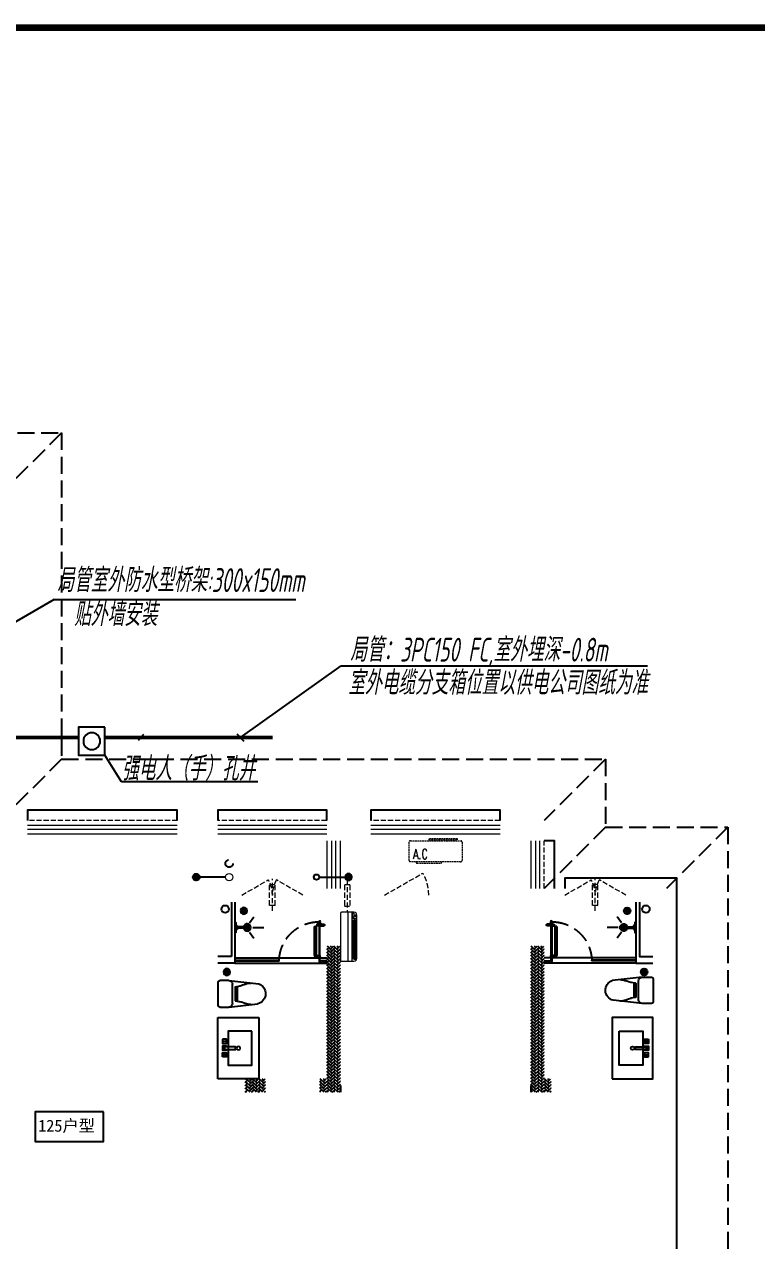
# Model space of a CAD drawing. Extents: x 3443499 to 7125205, y -1700016 to -264854.
# Drawn here: x 3565160 to 3575934, y -1015710 to -997820 of the extents above; entities that cross this region are included whole.
import ezdxf

# ---------------------------------------------------------------- set-up
doc = ezdxf.new("R2010")
doc.units = 0
doc.header["$LTSCALE"] = 1000
doc.header["$MEASUREMENT"] = 0
doc.linetypes.add('DASH', pattern=[0.35, 0.25, -0.1])
doc.linetypes.add('HIDDEN', pattern=[0.375, 0.25, -0.125])
doc.layers.get('0').update_dxf_attribs({"linetype": 'CONTINUOUS'})
for name, color, linetype in [('!!DIM-动力', 7, 'CONTINUOUS'), ('!!电气', 1, 'CONTINUOUS'), ('!校对', 2, 'CONTINUOUS'), ('DIM-照明', 7, 'CONTINUOUS'), ('IP-bath&kitchen-JOHNSON', 4, 'CONTINUOUS'), ('LVTRY', 252, 'CONTINUOUS'), ('P-bath&kitchen-JOHNSON', 4, 'CONTINUOUS'), ('VPIPE-中水', 122, 'CONTINUOUS'), ('VPIPE-凝结', 150, 'CONTINUOUS'), ('VPIPE-雨水', 4, 'DASH'), ('WIRE-动力', 7, 'CONTINUOUS'), ('保温', 6, 'CONTINUOUS'), ('卫生间', 6, 'CONTINUOUS'), ('看线', 185, 'CONTINUOUS')]:
    doc.layers.add(name, color=color, linetype=linetype)
for name, color, linetype, lineweight in [('VPIPE-废水', 31, 'TG_F', 18), ('WINDOW', 146, 'CONTINUOUS', 20), ('图框', 147, 'CONTINUOUS', 20), ('平面-栏杆', 56, 'CONTINUOUS', 15), ('平面-看线', 252, 'CONTINUOUS', 15), ('平面-空调室内机', 176, 'CONTINUOUS', 9), ('平面-空调预留孔', 252, 'CONTINUOUS', 15)]:
    doc.layers.add(name, color=color, linetype=linetype, lineweight=lineweight)
doc.styles.add('_TCH_DIM', font='SIMPLEX', dxfattribs={"bigfont": 'GBCBIG'})
doc.styles.add('HZTXT', font='gbeitc.shx', dxfattribs={"width": 0.8, "height": 400, "bigfont": 'hztxt.shx'})
doc.styles.add('TG_LINETYPE', font='SIMPLEX', dxfattribs={"width": 0.8, "height": 3, "bigfont": 'HZTXT'})
doc.styles.add('黑体', font='simhei.ttf')
doc.linetypes.add('TG_F', pattern='A,2,-0.3,["F",TG_LINETYPE,S=0.1,R=0,X=-0.23,Y=-0.15],0', length=2.3)
pattern_1 = [(45, (-1020960.394, -343310.663), (0, 47.4157523), [100.584, -33.528]), (135, (-1020936.686, -343286.955), (3e-15, 47.4157523), [100.584, -33.528])]
pattern_2 = [(45, (-1021060.394, -345260.66), (0, 47.4157523), [100.584, -33.528]), (135, (-1021036.686, -345236.954), (3e-15, 47.4157523), [100.584, -33.528])]
pattern_3 = [(45, (-1017960.394, -343310.663), (0, 47.4157523), [100.584, -33.528]), (135, (-1017936.686, -343286.955), (3e-15, 47.4157523), [100.584, -33.528])]
pattern_4 = [(45, (-1017760.394, -345260.66), (0, 47.4157523), [100.584, -33.528]), (135, (-1017736.686, -345236.954), (3e-15, 47.4157523), [100.584, -33.528])]
pattern_5 = [(45, (-1016860.394, -345260.66), (0, 47.4157523), [100.584, -33.528]), (135, (-1016836.686, -345236.954), (3e-15, 47.4157523), [100.584, -33.528])]
pattern_6 = [(45, (-1012960.295, -343660.66), (0, 47.4157523), [100.584, -33.528]), (135, (-1012936.587, -343636.954), (3e-15, 47.4157523), [100.584, -33.528])]
pattern_7 = [(45, (-1012960.393, -342660.66), (0, 47.4157523), [100.584, -33.528]), (135, (-1012936.685, -342636.954), (3e-15, 47.4157523), [100.584, -33.528])]
pattern_8 = [(45, (-503782.47, -516048.46), (0, 47.4157523), [100.584, -33.528]), (135, (-503758.762, -516024.753), (3e-15, 47.4157523), [100.584, -33.528])]
pattern_9 = [(90, (-503782.47, -516048.461), (-16.49778, 1e-15), [9.525, -19.05]), (210, (-503782.47, -516048.461), (8.24889, -14.2874966), [9.525, -19.05]), (150, (-503782.47, -516038.936), (-8.24889, -14.2874966), [9.525, -19.05])]
pattern_10 = [(90, (-503782.47, -517398.46), (-16.49778, 1e-15), [9.525, -19.05]), (210, (-503782.47, -517398.46), (8.24889, -14.2874966), [9.525, -19.05]), (150, (-503782.47, -517388.935), (-8.24889, -14.2874966), [9.525, -19.05])]
pattern_11 = [(90, (-503782.47, -518598.46), (-16.49778, 1e-15), [9.525, -19.05]), (210, (-503782.47, -518598.46), (8.24889, -14.2874966), [9.525, -19.05]), (150, (-503782.47, -518588.935), (-8.24889, -14.2874966), [9.525, -19.05])]

# ---------------------------------------------------------------- blocks, each defined once
blk = doc.blocks.new('rrrrrrrrrrrra')
at = {"color": 8}
for p, q in [((-112, 459), (-112, 324)), ((253, 484), (-87, 484)), ((278, 324), (278, 459)), ((-112, 324), (-64, -103)), ((-59, 271), (224, 271)), ((-21, 232), (-34, 154)), ((191, 200), (-26, 200)), ((186, 232), (-21, 232)), ((186, 232), (199, 154)), ((278, 324), (228, -116))]:
    blk.add_line(p, q, dxfattribs=at)
for centre, radius, start, end in [((-87, 459), 25, 90, 180), ((253, 459), 25, 0, 90), ((-59, 324), 53.3, 180, 270), ((224, 324), 53.3, 270, 0), ((149, -3), 224, 158.5202, 180), ((-323, 210), 294, 333.5369, 351.4828), ((488, 210), 294, 188.5172, 206.4631), ((16, -3), 224, 0, 21.4798), ((84, -64), 153, 195.0773, 340.1181)]:
    blk.add_arc(centre, radius, start, end, dxfattribs=at)
blk = doc.blocks.new('A$C1E0F638F')
for points in [[(500, 435), (500, 85), (0, 85), (0, 435)], [(270, 30), (230, 30), (230, 195), (270, 195)], [(120, 0), (180, 0), (180, 60), (120, 60)], [(147, 55), (153, 55), (153, 5), (147, 5)], [(230, 30), (270, 30), (270, 10), (230, 10)], [(380, 0), (320, 0), (320, 60), (380, 60)], [(353, 55), (347, 55), (347, 5), (353, 5)]]:
    blk.add_lwpolyline(points, close=True)
blk.add_lwpolyline([(270, 60), (280, 60), (280, 0), (220, 0), (220, 60), (230, 60)])
blk.add_circle((250, 236), 26)
blk = doc.blocks.new('$lvtry$00000171')
for p, q in [((-74, 11), (-11, 74)), ((-70, -27), (27, 70)), ((-53, -53), (53, 53)), ((-27, -70), (70, 27)), ((11, -74), (74, -11))]:
    blk.add_line(p, q)
blk.add_circle((0, 0), 75)
blk.add_point((0, 0))
blk = doc.blocks.new('A$C5DCB2F21')
at = {"layer": 'IP-bath&kitchen-JOHNSON', "color": 8}
for p, q in [((74, 0), (-74, 0)), ((-10, -174), (-10, -49)), ((11, -174), (11, -49)), ((-68, -213), (-158, -275)), ((0, -261), (0, -425)), ((68, -213), (158, -275))]:
    blk.add_line(p, q, dxfattribs=at)
blk.add_lwpolyline([(74, 0), (74, -16), (-74, -16), (-74, 0)], dxfattribs=at)
for points in [[(-26, -31, -0.364142), (-38, -16, -0.020495)], [(-10, -49, 0.214893), (-26, -31, 7.649644)], [(11, -49, -0.21439), (26, -31, -7.649644)], [(26, -31, 0.364142), (38, -16, 0.020495)]]:
    blk.add_lwpolyline(points, format="xyb", dxfattribs=at)
blk.add_arc((0, -174), 10.5, 180, 0, dxfattribs=at)
for centre, major_axis, ratio, start_param, end_param in [((0, -181), (53.6, 0), 0.987577, 1.76809, 7.656688), ((0, -179), (-51, 0), 0.990052, -1.36297, 4.504563), ((0, -178), (-26.8, 0), 0.994812, -1.167677, 4.309269), ((-12, -165), (0, 1.43), 0.85, -1.570796, 4.712389), ((12, -165), (0, 1.43), 0.85, 4.712389, 10.995574), ((-12, -189), (0, 1.43), 0.85, 4.712389, 10.995574), ((12, -189), (0, 1.43), 0.85, 4.712389, 10.995574)]:
    blk.add_ellipse(centre, major_axis=major_axis, ratio=ratio, start_param=start_param, end_param=end_param, dxfattribs=at)
blk = doc.blocks.new('GDGDRGDGRD')
blk.add_hatch(color=252).paths.add_polyline_path([(491782, 524769), (491781, 524772), (491773, 524768), (491774, 524766)])
at = {"color": 252}
for p, q in [((491771, 524768), (491783, 524773)), ((491772, 524768), (491772, 524768)), ((491772, 524768), (491774, 524765)), ((491783, 524761), (491772, 524761)), ((491783, 524760), (491772, 524760)), ((491772, 524752), (491774, 524751)), ((491774, 524751), (491772, 524751)), ((491773, 524760), (491773, 524740)), ((491774, 524765), (491783, 524769)), ((491778, 524771), (491778, 524732)), ((491783, 524752), (491781, 524752)), ((491781, 524752), (491783, 524752)), ((491782, 524772), (491783, 524773)), ((491782, 524772), (491783, 524769)), ((491783, 524760), (491783, 524739))]:
    blk.add_line(p, q, dxfattribs=at)
for centre, radius, start, end in [((491784, 524755), 13.5, 155.1524, 208.9779), ((491772, 524767), 1, 111.5266, 175.7652), ((491791, 524767), 20.5, 177.9915, 196.9003), ((491772, 524767), 0.5, 112.733, 178.0542), ((491791, 524767), 19.5, 177.4658, 196.2484), ((491786, 524755), 14.6, 161.8973, 193.7147), ((491781, 524753), 9.42, 188.0154, 204.2283), ((491772, 524749), 0.5, 208.9779, 24.2283), ((491772, 524754), 11.7, 335.4186, 349.5177), ((491783, 524749), 0.5, 155.4186, 330.1502), ((491783, 524772), 0.5, 340.7609, 112.533), ((491783, 524772), 1.17, 340.0401, 112.533), ((491804, 524765), 20.6, 160.0401, 190.8473), ((491807, 524764), 24, 160.7609, 187.0487), ((491772, 524755), 13.4, 330.1502, 25.0815), ((491771, 524755), 12.4, 343.9451, 21.3478)]:
    blk.add_arc(centre, radius, start, end, dxfattribs=at)
blk.add_open_spline([(491773, 524740), (491773, 524740), (491775, 524738), (491778, 524742), (491781, 524740), (491783, 524739)], degree=3, knots=[0, 0, 0, 0, 3.066329, 6.218313, 11.124135, 11.124135, 11.124135, 11.124135])
at = {"layer": 'IP-bath&kitchen-JOHNSON', "color": 252}
for p, q in [((490533, 524228), (491883, 524228)), ((490533, 524193), (491183, 524193)), ((490533, 524183), (491183, 524183)), ((491183, 524183), (491183, 524193)), ((491883, 524183), (491783, 524183)), ((491783, 524173), (491783, 524183)), ((490533, 524148), (491883, 524148)), ((491883, 524173), (491783, 524173))]:
    blk.add_line(p, q, dxfattribs=at)
for points in [[(490533, 525048), (490533, 524148), (490283, 524148)], [(490483, 525048), (490483, 524248), (490283, 524248)]]:
    blk.add_lwpolyline(points, dxfattribs=at)
at = {"layer": 'LVTRY', "color": 252}
blk.add_lwpolyline([(490883, 522448), (490283, 522448), (490283, 523348), (490883, 523348)], close=True, dxfattribs=at)
at = {"layer": 'P-bath&kitchen-JOHNSON', "color": 252}
for p, q in [((491735, 524723), (491735, 524697)), ((491767, 524723), (491735, 524723)), ((491772, 524735), (491779, 524735)), ((491772, 524706), (491772, 524735)), ((491775, 524735), (491778, 524733)), ((491775, 524716), (491775, 524735)), ((491775, 524725), (491775, 524706)), ((491778, 524718), (491778, 524733)), ((491778, 524718), (491778, 524708)), ((491779, 524735), (491781, 524734)), ((491779, 524733), (491779, 524735)), ((491781, 524733), (491781, 524734)), ((491789, 524723), (491843, 524723)), ((491794, 524735), (491797, 524735)), ((491794, 524735), (491794, 524706)), ((491797, 524735), (491799, 524733)), ((491797, 524735), (491797, 524718)), ((491797, 524706), (491797, 524723)), ((491799, 524708), (491799, 524733)), ((491820, 524697), (491820, 524723)), ((491699, 524687), (491699, 524271)), ((491699, 524687), (491725, 524687)), ((491725, 524687), (491725, 524271)), ((491767, 524697), (491735, 524697)), ((491772, 524706), (491779, 524706)), ((491775, 524706), (491778, 524708)), ((491779, 524708), (491779, 524706)), ((491779, 524706), (491781, 524707)), ((491781, 524708), (491781, 524707)), ((491789, 524697), (491843, 524697)), ((491794, 524706), (491797, 524706)), ((491797, 524706), (491799, 524708)), ((491699, 524271), (491725, 524271)), ((491735, 524235), (491735, 524261)), ((491735, 524261), (491767, 524261)), ((491735, 524235), (491767, 524235)), ((491769, 524263), (491767, 524261)), ((491767, 524261), (491767, 524235)), ((491769, 524233), (491767, 524235)), ((491769, 524263), (491769, 524233)), ((491772, 524263), (491769, 524263)), ((491772, 524233), (491769, 524233)), ((491772, 524263), (491772, 524233)), ((491784, 524263), (491786, 524263)), ((491784, 524233), (491784, 524263)), ((491784, 524233), (491786, 524233)), ((491786, 524233), (491786, 524263)), ((491786, 524263), (491788, 524261)), ((491788, 524235), (491788, 524261))]:
    blk.add_line(p, q, dxfattribs=at)
blk.add_lwpolyline([(491783, 524173), (491783, 524760), (491773, 524760), (491773, 524173)], close=True, dxfattribs=at)
at = {"layer": 'P-bath&kitchen-JOHNSON', "color": 252, "linetype": 'DASH'}
blk.add_arc((491769, 524171), 586, 89.7967, 179.3922, dxfattribs=at)
at = {"layer": 'P-bath&kitchen-JOHNSON', "color": 252}
blk.add_arc((491835, 524710), 15.3, 304.053, 55.9616, dxfattribs=at)
for centre, major_axis, start_param, end_param in [((491735, 524687), (0, 10.4), 0, 1.570796), ((491735, 524271), (0, 35.7), 1.570796, 3.141593), ((491735, 524271), (0, 10.4), 1.570796, 3.141593)]:
    blk.add_ellipse(centre, major_axis=major_axis, ratio=1, start_param=start_param, end_param=end_param, dxfattribs=at)
at = {"layer": 'IP-bath&kitchen-JOHNSON', "color": 252, "rotation": 90.008488524447}
blk.add_blockref('A$C5DCB2F21', (490533, 524673), dxfattribs=at)
at = {"layer": 'LVTRY', "color": 252, "xscale": -0.6666666667107826, "yscale": 0.6666666667107826}
for p in [(490663, 524918), (490413, 524018)]:
    blk.add_blockref('$lvtry$00000171', p, dxfattribs=at)
at = {"layer": 'LVTRY', "color": 252, "extrusion": (0, 0, -1), "xscale": -1, "zscale": -1, "rotation": 270}
blk.add_blockref('rrrrrrrrrrrra', (-490766, 523666), dxfattribs=at)
at = {"layer": 'LVTRY', "color": 252, "xscale": -1, "rotation": 270}
blk.add_blockref('A$C1E0F638F', (490347, 522649), dxfattribs=at)
blk = doc.blocks.new('135')
blk.add_hatch(color=256).paths.add_polyline_path([(5, 2), (4, -1), (-5, 2), (-4, 5)])
for p, q in [((-6, 19), (-3, 19)), ((-3, 19), (-6, 19)), ((-6, 3), (5, -2)), ((-6, 3), (-5, 3)), ((-5, 11), (-5, 31)), ((5, 11), (-5, 11)), ((5, 10), (-5, 10)), ((-5, 3), (-4, 6)), ((-4, 6), (5, 2)), ((0, 0), (0, 39)), ((6, 19), (3, 19)), ((3, 19), (6, 19)), ((4, -1), (5, 2)), ((5, 11), (5, 32)), ((4, -1), (6, -2))]:
    blk.add_line(p, q)
for centre, radius, start, end in [((6, 16), 13.5, 151.0147, 204.8403), ((13, 4), 20.5, 163.0924, 182.0012), ((-6, 4), 1, 184.2275, 248.4661), ((-5, 22), 0.5, 335.7643, 151.0147), ((4, 18), 9.42, 155.7643, 171.9773), ((9, 15), 14.6, 166.278, 198.0953), ((14, 4), 19.5, 163.7443, 182.5269), ((-5, 3), 0.5, 181.9385, 247.2597), ((5, 22), 0.5, 29.8425, 204.574), ((-6, 17), 11.7, 10.475, 24.574), ((-6, 15), 12.4, 338.6449, 16.0476), ((29, 7), 24, 172.9439, 199.2318), ((-6, 16), 13.4, 334.9111, 29.8425), ((26, 6), 20.6, 169.1454, 199.9526), ((6, -1), 1.17, 247.4597, 19.9526), ((6, -1), 0.5, 247.4597, 19.2318)]:
    blk.add_arc(centre, radius, start, end)
blk.add_open_spline([(-5, 31), (-4, 31), (-2, 33), (1, 29), (3, 31), (5, 32)], degree=3, knots=[0, 0, 0, 0, 3.066329, 6.218313, 11.124135, 11.124135, 11.124135, 11.124135])
blk = doc.blocks.new('FSFSFSFS')
at = {"color": 252}
for p, q in [((496253, 524926), (496295, 524968)), ((496256, 524900), (496321, 524965)), ((496267, 524883), (496338, 524954)), ((496284, 524872), (496349, 524937)), ((496309, 524869), (496352, 524911)), ((496503, 524026), (496545, 524068)), ((496506, 524000), (496571, 524065)), ((496517, 523983), (496588, 524054)), ((496534, 523972), (496599, 524037)), ((496559, 523969), (496602, 524011)), ((496523, 523893), (496083, 523843)), ((496470, 523557), (496470, 523840)), ((496523, 523893), (496657, 523893)), ((496682, 523868), (496682, 523528)), ((496431, 523802), (496352, 523815)), ((496399, 523807), (496399, 523590)), ((496431, 523802), (496431, 523595)), ((496523, 523503), (496095, 523552)), ((496431, 523595), (496352, 523582)), ((496657, 523503), (496523, 523503))]:
    blk.add_line(p, q, dxfattribs=at)
for points in [[(496182, 523148), (496532, 523148), (496532, 522649), (496182, 522649)], [(496617, 523029), (496617, 522969), (496557, 522969), (496557, 523029)], [(496562, 523002), (496562, 522996), (496612, 522996), (496612, 523002)], [(496587, 522919), (496587, 522879), (496422, 522879), (496422, 522919)], [(496617, 522769), (496617, 522829), (496557, 522829), (496557, 522769)], [(496562, 522796), (496562, 522802), (496612, 522802), (496612, 522796)], [(496587, 522879), (496587, 522919), (496607, 522919), (496607, 522879)]]:
    blk.add_lwpolyline(points, close=True, dxfattribs=at)
blk.add_lwpolyline([(496557, 522919), (496557, 522929), (496617, 522929), (496617, 522869), (496557, 522869), (496557, 522879)], dxfattribs=at)
blk.add_circle((496381, 522899), 26, dxfattribs=at)
for centre, radius, start, end in [((496135, 523700), 153, 109.8819, 254.9227), ((496195, 523632), 224, 68.5202, 90), ((496408, 524103), 294, 243.5369, 261.4828), ((496523, 523840), 53.3, 90, 180), ((496657, 523868), 25, 0, 90), ((496195, 523765), 224, 270, 291.4798), ((496408, 523293), 294, 98.5172, 116.4631), ((496523, 523557), 53.3, 180, 270), ((496657, 523528), 25, 270, 0)]:
    blk.add_arc(centre, radius, start, end, dxfattribs=at)
for centre, major_axis, start_param, end_param in [((496302, 524918), (35.4, 35.4), 5.497787, 11.780972), ((496552, 524018), (-35.4, 35.4), 3.926991, 10.210176)]:
    blk.add_ellipse(centre, major_axis=major_axis, ratio=1, start_param=start_param, end_param=end_param, dxfattribs=at)
for p in [(496302, 524918), (496552, 524018)]:
    blk.add_point(p, dxfattribs=at)
at = {"layer": 'IP-bath&kitchen-JOHNSON', "color": 252}
for p, q in [((496432, 525048), (496432, 524148)), ((496482, 525048), (496482, 524248)), ((496219, 524742), (496157, 524831)), ((496432, 524747), (496432, 524600)), ((496171, 524673), (496008, 524673)), ((496219, 524605), (496157, 524516)), ((496259, 524684), (496383, 524684)), ((496259, 524663), (496383, 524663)), ((496432, 524228), (495082, 524228)), ((495082, 524183), (495182, 524183)), ((495182, 524173), (495182, 524183)), ((496432, 524193), (495782, 524193)), ((495782, 524183), (495782, 524193)), ((496432, 524183), (495782, 524183)), ((496482, 524248), (496682, 524248)), ((495082, 524173), (495182, 524173)), ((496432, 524148), (495082, 524148)), ((496432, 524148), (496682, 524148))]:
    blk.add_line(p, q, dxfattribs=at)
blk.add_lwpolyline([(496432, 524747), (496417, 524747), (496417, 524600), (496432, 524600)], dxfattribs=at)
for points in [[(496383, 524684, 0.21439), (496402, 524700, 7.649644)], [(496383, 524663, -0.214893), (496402, 524647, -7.649644)], [(496402, 524700, -0.364142), (496417, 524711, -0.020495)], [(496402, 524647, 0.364142), (496417, 524636, 0.020495)]]:
    blk.add_lwpolyline(points, format="xyb", dxfattribs=at)
blk.add_arc((496259, 524674), 10.5, 89.9915, 269.9915, dxfattribs=at)
at = {"layer": 'IP-bath&kitchen-JOHNSON', "color": 252, "extrusion": (0, 0, -1)}
for centre, major_axis, ratio, start_param, end_param in [((496251, 524674), (0, 53.6), 0.987577, 1.76809, 7.656688), ((496254, 524674), (0, 51), 0.990052, 1.778622, 7.646156), ((496255, 524674), (0, 26.8), 0.994812, 1.973916, 7.450862), ((496243, 524686), (-1.43, 0), 0.85, 4.712389, 10.995574), ((496243, 524661), (-1.43, 0), 0.85, 4.712389, 10.995574), ((496268, 524686), (-1.43, 0), 0.85, 4.712389, 10.995574), ((496268, 524661), (-1.43, 0), 0.85, 4.712389, 10.995574)]:
    blk.add_ellipse(centre, major_axis=major_axis, ratio=ratio, start_param=start_param, end_param=end_param, dxfattribs=at)
at = {"layer": 'LVTRY', "color": 252}
for p, q in [((495176, 524723), (495121, 524723)), ((495145, 524697), (495145, 524723)), ((495168, 524735), (495166, 524733)), ((495166, 524708), (495166, 524733)), ((495171, 524735), (495168, 524735)), ((495168, 524735), (495168, 524718)), ((495168, 524706), (495168, 524723)), ((495171, 524735), (495171, 524706)), ((495186, 524735), (495184, 524734)), ((495184, 524733), (495184, 524734)), ((495192, 524735), (495186, 524735)), ((495186, 524733), (495186, 524735)), ((495190, 524735), (495187, 524733)), ((495187, 524718), (495187, 524733)), ((495187, 524718), (495187, 524708)), ((495190, 524716), (495190, 524735)), ((495190, 524725), (495190, 524706)), ((495192, 524706), (495192, 524735)), ((495198, 524723), (495230, 524723)), ((495230, 524723), (495230, 524697)), ((495176, 524697), (495121, 524697)), ((495168, 524706), (495166, 524708)), ((495171, 524706), (495168, 524706)), ((495184, 524708), (495184, 524707)), ((495186, 524706), (495184, 524707)), ((495186, 524708), (495186, 524706)), ((495192, 524706), (495186, 524706)), ((495190, 524706), (495187, 524708)), ((495198, 524697), (495230, 524697)), ((495240, 524687), (495240, 524271)), ((495265, 524687), (495240, 524687)), ((495265, 524687), (495265, 524271)), ((495179, 524263), (495177, 524261)), ((495177, 524235), (495177, 524261)), ((495179, 524233), (495179, 524263)), ((495181, 524263), (495179, 524263)), ((495181, 524233), (495179, 524233)), ((495181, 524233), (495181, 524263)), ((495193, 524263), (495196, 524263)), ((495193, 524263), (495193, 524233)), ((495193, 524233), (495196, 524233)), ((495196, 524263), (495196, 524233)), ((495196, 524263), (495198, 524261)), ((495196, 524233), (495198, 524235)), ((495198, 524261), (495198, 524235)), ((495230, 524261), (495198, 524261)), ((495230, 524235), (495198, 524235)), ((495230, 524235), (495230, 524261)), ((495265, 524271), (495240, 524271)), ((496682, 523348), (496082, 523348)), ((496082, 523348), (496082, 522448)), ((496682, 522448), (496682, 523348)), ((496082, 522448), (496682, 522448))]:
    blk.add_line(p, q, dxfattribs=at)
blk.add_lwpolyline([(495182, 524173), (495182, 524760), (495192, 524760), (495192, 524173)], close=True, dxfattribs=at)
blk.add_arc((495130, 524710), 15.3, 124.0384, 235.947, dxfattribs=at)
at = {"layer": 'LVTRY', "color": 252, "extrusion": (0, 0, -1)}
for centre, major_axis, start_param, end_param in [((495230, 524687), (7.33, 7.33), -0.78527, 0.785526), ((495230, 524271), (7.33, 7.33), 0.785526, 2.356322), ((495230, 524271), (-25.3, 25.3), 2.356322, 3.927118)]:
    blk.add_ellipse(centre, major_axis=major_axis, ratio=1, start_param=start_param, end_param=end_param, dxfattribs=at)
at = {"layer": 'P-bath&kitchen-JOHNSON', "color": 252, "linetype": 'DASH'}
blk.add_arc((495196, 524171), 586, 0.6078, 90.2033, dxfattribs=at)
at = {"layer": 'LVTRY', "color": 252, "rotation": 180.0073149038002}
blk.add_blockref('135', (495187, 524771), dxfattribs=at)
blk = doc.blocks.new('A$C001338C2')
at = {"color": 8}
for p, q in [((0, 249), (0, 22)), ((845, 304), (55, 304)), ((109, 215), (109, 304)), ((900, 22), (900, 249)), ((22, 0), (878, 0))]:
    blk.add_line(p, q, dxfattribs=at)
at = {"color": 8, "lineweight": 5}
for p, q in [((865, 279), (144, 279)), ((144, 279), (144, 266)), ((387, 279), (144, 279)), ((144, 279), (144, 253)), ((144, 266), (865, 266)), ((144, 240), (144, 253)), ((144, 253), (865, 253)), ((865, 240), (144, 240)), ((387, 240), (387, 279)), ((622, 240), (387, 240)), ((865, 279), (622, 279)), ((622, 279), (622, 240)), ((865, 253), (865, 279)), ((865, 266), (865, 240)), ((900, 215), (0, 215)), ((900, 143), (0, 143))]:
    blk.add_line(p, q, dxfattribs=at)
at = {"color": 8}
for points in [[(89, 226), (22, 226, -0.414214), (17, 232), (17, 243, -0.414214), (22, 249), (89, 249, -0.414214), (95, 243), (95, 232, -0.414214)], [(73, 275), (57, 275, -0.414214), (51, 281), (51, 283, -0.414214), (57, 289), (73, 289, -0.414214), (79, 283), (79, 281, -0.414214)]]:
    blk.add_lwpolyline(points, format="xyb", close=True, dxfattribs=at)
for centre, radius, start, end in [((55, 249), 55, 90, 180), ((845, 249), 55, 360, 90), ((22, 22), 22, 180, 270), ((878, 22), 22, 270, 360)]:
    blk.add_arc(centre, radius, start, end, dxfattribs=at)
blk = doc.blocks.new('dongkong')
at = {"layer": '平面-空调预留孔', "color": 8, "linetype": 'HIDDEN', "ltscale": 0.3}
for p, q in [((-603836, 210821), (-603836, 210511)), ((-603836, 210821), (-603756, 210821)), ((-603796, 210900), (-603796, 210431)), ((-603756, 210821), (-603756, 210511))]:
    blk.add_line(p, q, dxfattribs=at)
blk.add_lwpolyline([(-603756, 210511), (-603836, 210511)], dxfattribs=at)
blk = doc.blocks.new('A$C263B1184')
at = {"layer": '保温', "linetype": 'ByBlock', "ltscale": 10}
h = blk.add_hatch(dxfattribs=at)
h.set_pattern_fill('AR-HBONE', color=251, scale=55)
h.set_pattern_definition(pattern_7)
h.paths.add_polyline_path([(-3700, 8800), (-3700, 9000), (-3900, 9000), (-3900, 8800)])
h = blk.add_hatch(dxfattribs=at)
h.set_pattern_fill('AR-HBONE', color=251, scale=55)
h.set_pattern_definition(pattern_8)
h.paths.add_polyline_path([(-1200, 8250), (-1200, 9050), (-1400, 9050), (-1400, 8250)])
h = blk.add_hatch(dxfattribs=at)
h.set_pattern_fill('AR-HBONE', color=251, scale=55)
h.set_pattern_definition(pattern_8)
h.paths.add_polyline_path([(1400, 8250), (1400, 9050), (1600, 9050), (1600, 8250)])
h = blk.add_hatch(dxfattribs=at)
h.set_pattern_fill('AR-HBONE', color=251, scale=55)
h.set_pattern_definition(pattern_7)
h.paths.add_polyline_path([(3900, 8800), (3900, 9000), (4100, 9000), (4100, 8800)])
h = blk.add_hatch(dxfattribs=at)
h.set_pattern_fill('AR-HBONE', color=251, scale=55)
h.set_pattern_definition(pattern_1)
h.paths.add_polyline_path([(-11700, 6200), (-11700, 8350), (-11900, 8350), (-11900, 6200)])
h = blk.add_hatch(dxfattribs=at)
h.set_pattern_fill('AR-HBONE', color=251, scale=55)
h.set_pattern_definition(pattern_3)
h.paths.add_polyline_path([(-8700, 6200), (-8700, 8350), (-8900, 8350), (-8900, 6200)])
h = blk.add_hatch(dxfattribs=at)
h.set_pattern_fill('AR-HBONE', color=251, scale=55)
h.set_pattern_definition(pattern_3)
h.paths.add_polyline_path([(8900, 6200), (8900, 8350), (9100, 8350), (9100, 6200)])
h = blk.add_hatch(dxfattribs=at)
h.set_pattern_fill('AR-HBONE', color=251, scale=55)
h.set_pattern_definition(pattern_1)
h.paths.add_polyline_path([(11900, 6200), (11900, 8350), (12100, 8350), (12100, 6200)])
h = blk.add_hatch(dxfattribs=at)
h.set_pattern_fill('AR-HBONE', color=251, scale=55)
h.set_pattern_definition(pattern_6)
h.paths.add_polyline_path([(-3700, 7900), (-3700, 8000), (-3900, 8000), (-3900, 7900)])
h = blk.add_hatch(dxfattribs=at)
h.set_pattern_fill('AR-HBONE', color=251, scale=55)
h.set_pattern_definition(pattern_6)
h.paths.add_polyline_path([(3900, 7900), (3900, 8000), (4100, 8000), (4100, 7900)])
at = {"layer": '保温', "linetype": 'Continuous', "ltscale": 10}
h = blk.add_hatch(dxfattribs=at)
h.set_pattern_fill('HEX', color=251, scale=10, angle=90, style=0)
h.set_pattern_definition(pattern_10)
h.paths.add_polyline_path([(-1200, 7600), (-1200, 7700), (-1400, 7700), (-1400, 7600)])
h = blk.add_hatch(dxfattribs=at)
h.set_pattern_fill('HEX', color=251, scale=10, angle=90, style=0)
h.set_pattern_definition(pattern_10)
h.paths.add_polyline_path([(1400, 7600), (1400, 7700), (1600, 7700), (1600, 7600)])
h = blk.add_hatch(dxfattribs=at)
h.set_pattern_fill('HEX', color=251, scale=10, angle=90, style=0)
h.set_pattern_definition(pattern_11)
h.paths.add_polyline_path([(-1200, 6400), (-1200, 6500), (-1400, 6500), (-1400, 6400)])
h = blk.add_hatch(dxfattribs=at)
h.set_pattern_fill('HEX', color=251, scale=10, angle=90, style=0)
h.set_pattern_definition(pattern_11)
h.paths.add_polyline_path([(1400, 6400), (1400, 6500), (1600, 6500), (1600, 6400)])
at = {"layer": '保温', "linetype": 'ByBlock', "ltscale": 10}
h = blk.add_hatch(dxfattribs=at)
h.set_pattern_fill('AR-HBONE', color=251, scale=55)
h.set_pattern_definition(pattern_2)
h.paths.add_polyline_path([(-11900, 6200), (-11900, 6400), (-12000, 6400), (-12000, 6200)])
h = blk.add_hatch(dxfattribs=at)
h.set_pattern_fill('AR-HBONE', color=251, scale=55)
h.set_pattern_definition(pattern_4)
h.paths.add_polyline_path([(-8600, 6200), (-8600, 6400), (-8700, 6400), (-8700, 6200)])
h = blk.add_hatch(dxfattribs=at)
h.set_pattern_fill('AR-HBONE', color=251, scale=55)
h.set_pattern_definition(pattern_5)
h.paths.add_polyline_path([(-7500, 6200), (-7500, 6400), (-7800, 6400), (-7800, 6200)])
h = blk.add_hatch(dxfattribs=at)
h.set_pattern_fill('AR-HBONE', color=251, scale=55)
h.set_pattern_definition(pattern_5)
h.paths.add_polyline_path([(7700, 6200), (7700, 6400), (8000, 6400), (8000, 6200)])
h = blk.add_hatch(dxfattribs=at)
h.set_pattern_fill('AR-HBONE', color=251, scale=55)
h.set_pattern_definition(pattern_4)
h.paths.add_polyline_path([(8800, 6200), (8800, 6400), (8900, 6400), (8900, 6200)])
h = blk.add_hatch(dxfattribs=at)
h.set_pattern_fill('AR-HBONE', color=251, scale=55)
h.set_pattern_definition(pattern_2)
h.paths.add_polyline_path([(12100, 6200), (12100, 6400), (12200, 6400), (12200, 6200)])
at = {"layer": '保温', "linetype": 'Continuous', "ltscale": 10}
h = blk.add_hatch(dxfattribs=at)
h.set_pattern_fill('HEX', color=251, scale=10, angle=90, style=0)
h.set_pattern_definition(pattern_9)
h.paths.add_polyline_path([(1050, 4100), (1050, 4300), (-850, 4300), (-850, 4100)])
h = blk.add_hatch(dxfattribs=at)
h.set_pattern_fill('HEX', color=251, scale=10, angle=90, style=0)
h.set_pattern_definition(pattern_9)
h.paths.add_polyline_path([(0, 0), (200, 0), (200, 4100), (0, 4100)])
at = {"layer": '保温', "color": 251, "linetype": 'ByBlock', "ltscale": 10}
for p, q in [((-11700, 6300), (-11700, 6200)), ((-8900, 6300), (-8900, 6200)), ((9100, 6300), (9100, 6200)), ((11900, 6300), (11900, 6200)), ((0, 0), (200, 0))]:
    blk.add_line(p, q, dxfattribs=at)
blk = doc.blocks.new('HFGHFHF')
at = {"layer": '卫生间', "color": 252, "linetype": 'DASH'}
for p, q in [((280917, 689157), (281817, 688257)), ((272917, 684357), (273817, 683457)), ((280917, 684357), (281817, 683457)), ((271117, 683357), (272017, 682457)), ((272917, 683357), (273817, 682457))]:
    blk.add_line(p, q, dxfattribs=at)
blk.add_lwpolyline([(282617, 689157), (280917, 689157), (280917, 684657), (280917, 684657), (280917, 684357), (272917, 684357), (272917, 683357), (271117, 683357), (271117, 673357), (273767, 673357), (273767, 672157), (297867, 672157), (297867, 673357), (299517, 673357)], dxfattribs=at)
blk = doc.blocks.new('rtyryrtyeeretee')
at = {"layer": '平面-空调预留孔', "color": 252, "linetype": 'DASH', "ltscale": 0.1}
for p, q in [((669749, 343882), (669749, 343872)), ((669759, 343862), (670112, 343862)), ((670122, 343872), (670122, 343882))]:
    blk.add_line(p, q, dxfattribs=at)
blk.add_lwpolyline([(670353, 344221), (669933, 344221), (669933, 344206), (670353, 344206)], close=True, dxfattribs=at)
blk.add_lwpolyline([(670402, 343882), (669662, 343882, -0.414214), (669642, 343902), (669642, 344172, -0.414214), (669662, 344192), (670402, 344192, -0.414214), (670422, 344172), (670422, 343902, -0.414214)], format="xyb", close=True, dxfattribs=at)
for centre, start, end in [((669759, 343872), 180, 270), ((670112, 343872), 270, 0)]:
    blk.add_arc(centre, 10, start, end, dxfattribs=at)
at = {"layer": '平面-空调预留孔', "color": 252, "linetype": 'DASH', "ltscale": 0.1, "style": '_TCH_DIM', "width": 0.705882}
blk.add_text('A.C', height=146.9, dxfattribs=at).set_placement((669701, 343922))
blk = doc.blocks.new('A$C74FB3979')
at = {"color": 252}
blk.add_lwpolyline([(46618, 5770), (45612, 5770), (45612, 5334), (46618, 5334)], close=True, dxfattribs=at)
at = {"layer": 'VPIPE-中水', "color": 252, "linetype": 'Continuous'}
for centre in [(48405, 8752), (54595, 8752)]:
    blk.add_circle(centre, 55, dxfattribs=at)
at = {"layer": 'VPIPE-凝结', "color": 252, "ltscale": 0.1}
for p, q in [((48410, 9222), (48030, 9222)), ((49790, 9222), (50170, 9222))]:
    blk.add_line(p, q, dxfattribs=at)
at = {"layer": 'VPIPE-凝结', "color": 252}
blk.add_circle((49750, 9222), 40, dxfattribs=at)
at = {"layer": 'VPIPE-废水', "color": 252}
blk.add_circle((48465, 9222), 55, dxfattribs=at)
at = {"layer": 'VPIPE-雨水', "color": 252}
blk.add_circle((48465, 9422), 55, dxfattribs=at)
at = {"layer": 'WINDOW', "color": 252, "linetype": 'DASH', "ltscale": 0.3}
for points in [[(48650, 8957), (49040, 9182, -0.131605), (49100, 8957)], [(49550, 8957), (49160, 9182, 0.131605), (49100, 8957)], [(50750, 8957), (51313, 9281, -0.131485), (51400, 8957)], [(53400, 8957), (53790, 9182, -0.131605), (53850, 8957)], [(54300, 8957), (53910, 9182, 0.131605), (53850, 8957)]]:
    blk.add_lwpolyline(points, format="xyb", dxfattribs=at)
at = {"layer": '平面-栏杆', "color": 252}
for points in [[(45500, 9987), (47700, 9987)], [(45500, 9927), (47700, 9927)], [(48300, 9987), (49900, 9987)], [(48300, 9927), (49900, 9927)], [(50550, 9987), (52450, 9987)], [(50550, 9927), (52450, 9927)], [(49970, 9757), (49970, 9057)], [(50030, 9757), (50030, 9057)], [(52970, 9757), (52970, 9057)], [(53030, 9757), (53030, 9057)]]:
    blk.add_lwpolyline(points, dxfattribs=at)
at = {"layer": '平面-看线', "color": 252, "linetype": 'DASH', "ltscale": 0.3}
for p, q in [((47700, 10057), (45500, 10057)), ((49900, 10057), (48300, 10057)), ((52450, 10057), (50550, 10057)), ((53100, 9057), (53100, 9757))]:
    blk.add_line(p, q, dxfattribs=at)
at = {"layer": '平面-看线', "color": 252}
blk.add_line((50100, 9057), (50100, 9757), dxfattribs=at)
for points in [[(45500, 9857), (47700, 9857)], [(48300, 9857), (49900, 9857)], [(50550, 9857), (52450, 9857)], [(49900, 9757), (49900, 9057)], [(52900, 9757), (52900, 9057)]]:
    blk.add_lwpolyline(points, dxfattribs=at)
at = {"layer": '看线', "color": 252, "ltscale": 0.5}
for points in [[(47700, 10057), (47700, 10207), (45500, 10207), (45500, 10057)], [(49900, 10057), (49900, 10207), (48300, 10207), (48300, 10057)], [(52450, 10057), (52450, 10207), (50550, 10207), (50550, 10057)], [(53250, 9057), (53249, 9757), (53099, 9757)]]:
    blk.add_lwpolyline(points, dxfattribs=at)
at = {"layer": '看线', "color": 252}
blk.add_lwpolyline([(52500, 857), (52500, 707), (55050, 707), (55050, 9207), (53400, 9207), (53400, 9057)], dxfattribs=at)
at = {"color": 252, "xscale": -1}
for name, p in [('HFGHFHF', (326916, -673401)), ('A$C263B1184', (41200, -143)), ('FSFSFSFS', (544982, -516192)), ('GDGDRGDGRD', (544982, -516192))]:
    blk.add_blockref(name, p, dxfattribs=at)
at = {"color": 252}
blk.add_blockref('rtyryrtyeeretee', (-618532, -334434), dxfattribs=at)
at = {"layer": 'LVTRY', "color": 252, "yscale": 0.6666666667107825}
for p, xscale, rotation in [((47980, 9222), 0.6666666667107825, 269.9999999939778), ((50220, 9222), -0.6666666667107825, 90.00000000602213)]:
    blk.add_blockref('$lvtry$00000171', p, dxfattribs=dict(at, xscale=xscale, rotation=rotation))
at = {"layer": '平面-空调室内机', "color": 252, "ltscale": 0.3, "rotation": 180}
for p in [(-554696, 219627), (-549946, 219628)]:
    blk.add_blockref('dongkong', p, dxfattribs=at)
at = {"layer": '平面-空调室内机', "color": 252, "ltscale": 0.3, "xscale": -1}
blk.add_blockref('dongkong', (-553596, -201714), dxfattribs=at)
at = {"layer": '平面-空调预留孔', "color": 252, "xscale": 0.8000000000465648, "yscale": 0.8000000000465648, "zscale": 0.8000000000465648, "rotation": 270.0000002334302}
blk.add_blockref('A$C001338C2', (50100, 8707), dxfattribs=at)
at = {"color": 252, "style": '黑体'}
blk.add_text('125户型', height=175, dxfattribs=at).set_placement((45655, 5478))
blk = doc.blocks.new('dfgdsgsdg')
at = {"layer": '!!DIM-动力'}
blk.add_lwpolyline([(1783913, 547079), (1784300, 547079), (1784300, 546668), (1783913, 546668)], close=True, dxfattribs=at)
blk.add_circle((1784105, 546875), 124, dxfattribs=at)

msp = doc.modelspace()

# ---------------------------------------------------------------- linework, layer by layer
at = {"layer": '!!电气', "color": 6}
msp.add_line((3565600, -1006280), (3563463.9, -1007520.7), dxfattribs=at)
at = {"layer": '!!电气'}
for p, q in [((3568339.2, -1008309.8), (3569821.9, -1007257.1)), ((3569821.9, -1007257.1), (3574330.2, -1007257.1)), ((3566914.6, -1008263.6), (3566835.9, -1008356.1)), ((3568288.6, -1008255.3), (3568389.9, -1008364.4))]:
    msp.add_line(p, q, dxfattribs=at)
at = {"layer": '!校对', "color": 6}
msp.add_line((3565600, -1006280), (3569156.2, -1006280), dxfattribs=at)
at = {"layer": 'DIM-照明', "color": 7}
for p, q in [((3566590.2, -1008963.8), (3566344.9, -1008570.5)), ((3568594.3, -1008963.8), (3566590.2, -1008963.8))]:
    msp.add_line(p, q, dxfattribs=at)
at = {"layer": 'WIRE-动力', "color": 6, "linetype": 'Continuous', "const_width": 50}
for points in [[(3563208.2, -1008309.8), (3565957.5, -1008309.8)], [(3566343.9, -1008309.8), (3568813.6, -1008309.8)]]:
    msp.add_lwpolyline(points, dxfattribs=at)
at = {"layer": '图框', "const_width": 100}
msp.add_lwpolyline([(3590906.7, -1055270.3), (3590906.7, -997870.3), (3510306.7, -997870.3), (3510306.7, -1055270.3)], close=True, dxfattribs=at)

# ---------------------------------------------------------------- block references
at = {"layer": '!!DIM-动力', "xscale": -1, "rotation": 359.9982631028307}
msp.add_blockref('dfgdsgsdg', (5350240.9, -1555292.3), dxfattribs=at)
at = {"layer": '!校对'}
msp.add_blockref('A$C74FB3979', (3519709.3, -1019585.3), dxfattribs=at)

# ---------------------------------------------------------------- texts
at = {"layer": 'DIM-照明', "style": 'HZTXT', "width": 0.7}
msp.add_text('局管室外防水型桥架:300x150mm', height=350, rotation=360, dxfattribs=at).set_placement((3565643.3, -1006169.5))
at = {"layer": 'DIM-照明', "color": 7, "style": 'HZTXT', "width": 0.7}
for s, p in [('贴外墙安装', (3565888.1, -1006671.1)), ('强电人（手）孔井', (3566593.9, -1008941.6))]:
    msp.add_text(s, height=350, dxfattribs=at).set_placement(p)
for s, p in [('局管：3PC150 FC,室外埋深-0.8m', (3569952.3, -1007193.1, 1500)), ('室外电缆分支箱位置以供电公司图纸为准', (3569923, -1007679.9, 1500))]:
    msp.add_text(s, height=350, rotation=360, dxfattribs=at).set_placement(p)

doc.saveas('drawing.dxf')
